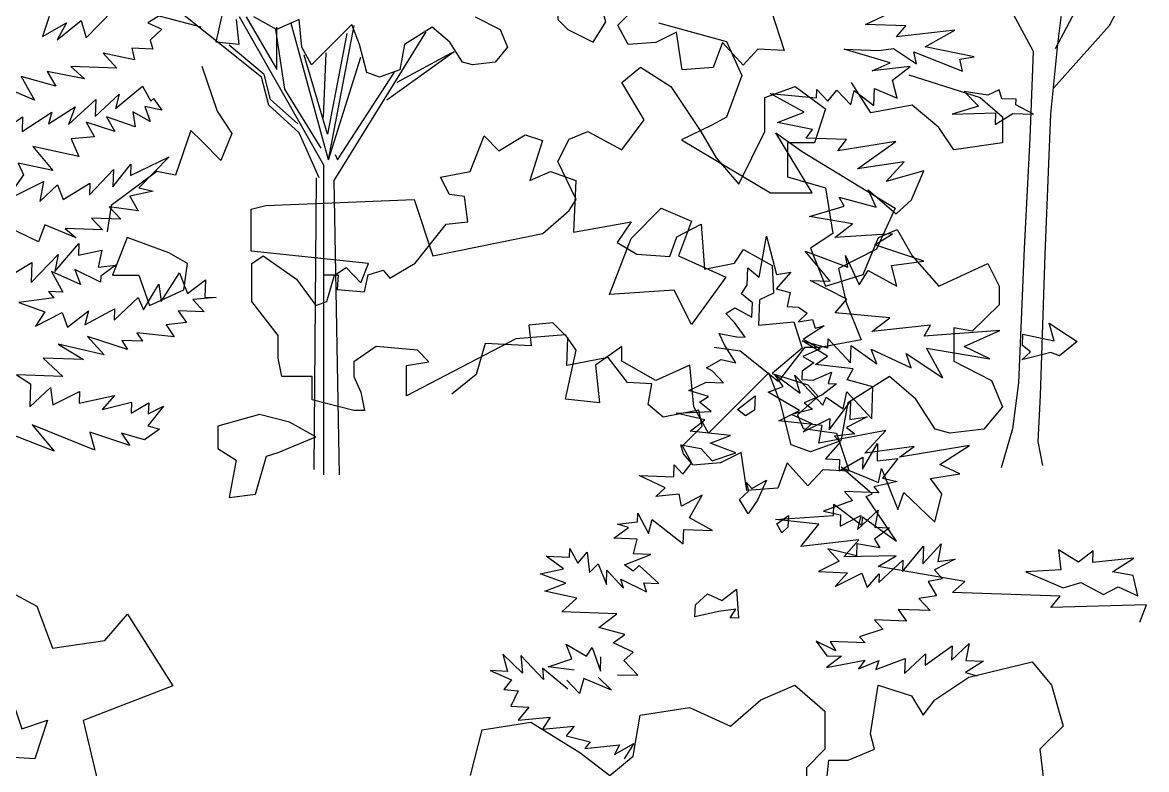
# Model space of a CAD drawing. Header units: inches. Extents: x 11.9 to 85.3, y 21.1 to 37.4.
# Drawn here: x 55.8374 to 56.3009, y 22.5223 to 22.8304 of the extents above; entities that cross this region are included whole.
import ezdxf

# ---------------------------------------------------------------- set-up
doc = ezdxf.new("R2010")
doc.units = ezdxf.units.IN
doc.header["$MEASUREMENT"] = 0
doc.layers.add('CAY', color=94, linetype='Continuous')
doc.layers.add('CAY-3', color=61, linetype='Continuous')

# ---------------------------------------------------------------- blocks, each defined once
blk = doc.blocks.new('A$C76451831')
at = {"layer": 'CAY'}
for p, q in [((2471.8, 2031.9), (2478.5, 2069.3)), ((2478.5, 2069.3), (2487.7, 2034.1)), ((2460.6, 2024.6), (2461.2, 2040.4)), ((2461.2, 2040.4), (2471.8, 2031.9)), ((2500.9, 2036.3), (2487.3, 2020.9)), ((2487.7, 2034.1), (2500.9, 2036.3)), ((2455.4, 2016.6), (2460.6, 2024.6)), ((2465.5, 2008.1), (2455.4, 2016.6)), ((2487.3, 2020.9), (2500.3, 2017.8)), ((2500.3, 2017.8), (2497.6, 2004.7)), ((2441.2, 1998.5), (2449.5, 2003.7)), ((2449.5, 2003.7), (2465, 1995)), ((2465, 1995), (2465.5, 2008.1)), ((2497.6, 2004.7), (2508, 2004.3)), ((2508, 2004.3), (2515.9, 1998.6)), ((2449, 1990.1), (2441.2, 1998.5)), ((2515.9, 1998.6), (2507.5, 1990.8)), ((2507.5, 1990.8), (2520.7, 1993)), ((2520.7, 1993), (2523.1, 1984.8)), ((2459, 1976.6), (2449, 1990.1)), ((2531.4, 1987.2), (2512.4, 1974.7)), ((2523.1, 1984.8), (2531.4, 1987.2)), ((2435.1, 1980.1), (2451.3, 1976.8)), ((2440.1, 1969.1), (2435.1, 1980.1)), ((2451.3, 1976.8), (2459, 1976.6)), ((2512.4, 1974.7), (2527.9, 1966)), ((2450.4, 1952.9), (2440.1, 1969.1)), ((2527.9, 1966), (2511.8, 1958.9)), ((2423.5, 1948.4), (2437, 1956)), ((2437, 1956), (2450.4, 1952.9)), ((2522, 1953.1), (2511.3, 1945.3)), ((2511.8, 1958.9), (2522, 1953.1)), ((2428.9, 1945.4), (2423.5, 1948.4)), ((2438.9, 1934.7), (2428.9, 1945.4)), ((2511.3, 1945.3), (2511.1, 1937.6)), ((2521.5, 1937.2), (2538.1, 1944.4)), ((2538.1, 1944.4), (2535, 1934)), ((2407, 1927.6), (2423.1, 1935.2)), ((2423.1, 1935.2), (2438.9, 1934.7)), ((2511.1, 1937.6), (2521.5, 1937.2)), ((2542.7, 1933.8), (2529.2, 1923.4)), ((2535, 1934), (2542.7, 1933.8)), ((2425.3, 1922), (2407, 1927.6)), ((2417, 1916.8), (2425.3, 1922)), ((2529.2, 1923.4), (2513.1, 1916.2)), ((2427.6, 1908.3), (2417, 1916.8)), ((2520.6, 1910.5), (2501.8, 1905.7)), ((2513.1, 1916.2), (2520.6, 1910.5)), ((2536.2, 1891.4), (2555.7, 1917.4)), ((2555.7, 1917.4), (2555.1, 1901.1)), ((2395.4, 1906.7), (2427.6, 1908.3)), ((2421.9, 1900.8), (2395.4, 1906.7)), ((2408.4, 1890.4), (2421.9, 1900.8)), ((2501.8, 1905.7), (2520.1, 1897.4)), ((2512.1, 1889.5), (2536.6, 1901.8)), ((2536.6, 1901.8), (2536.2, 1891.4)), ((2571.1, 1903.3), (2552.1, 1893.5)), ((2555.1, 1901.1), (2571.1, 1903.3)), ((2445.4, 1886.4), (2408.4, 1890.4)), ((2520.1, 1897.4), (2512.1, 1889.5)), ((2552.1, 1893.5), (2559.6, 1887.8)), ((2426.6, 1879.3), (2445.4, 1886.4)), ((2450.3, 1870.4), (2426.6, 1879.3)), ((2546.2, 1880.1), (2532.6, 1864.8)), ((2559.6, 1887.8), (2541, 1885.8)), ((2541, 1885.8), (2546.2, 1880.1)), ((2402.2, 1869.3), (2399.8, 1877.6)), ((2399.8, 1877.6), (2418.2, 1874.2)), ((2409.6, 1860.9), (2402.2, 1869.3)), ((2418.2, 1874.2), (2428.7, 1862.9)), ((2428.7, 1862.9), (2450.3, 1870.4)), ((2566.7, 1855.4), (2580.6, 1878.9)), ((2580.6, 1878.9), (2580.1, 1863.1)), ((2393.3, 1848.3), (2393.7, 1859.2)), ((2393.7, 1859.2), (2401.6, 1850.7)), ((2401.6, 1850.7), (2409.6, 1860.9)), ((2532.6, 1864.8), (2545.7, 1864.3)), ((2545.3, 1853.9), (2567, 1866.3)), ((2545.7, 1864.3), (2545.3, 1853.9)), ((2567, 1866.3), (2566.7, 1855.4)), ((2580.1, 1863.1), (2599.2, 1865.2)), ((2599.2, 1865.2), (2585, 1847.1)), ((2361.6, 1849.4), (2393.3, 1848.3)), ((2385.3, 1838.2), (2361.6, 1849.4)), ((2376.8, 1830.3), (2385.3, 1838.2)), ((2598.4, 1843.9), (2577, 1839.2)), ((2577, 1839.2), (2581.8, 1833.6)), ((2585, 1847.1), (2598.4, 1843.9)), ((2398.2, 1832.3), (2376.8, 1830.3)), ((2400.5, 1821.3), (2398.2, 1832.3)), ((2419.5, 1831.5), (2400.5, 1821.3)), ((2407.9, 1810.6), (2419.5, 1831.5)), ((2581.8, 1833.6), (2550.1, 1834.7)), ((2550.1, 1834.7), (2557.5, 1826.7)), ((2557.5, 1826.7), (2530.9, 1816.8)), ((2562, 1799.8), (2581.2, 1817.7)), ((2581.2, 1817.7), (2577.9, 1802)), ((2360.1, 1806.9), (2360.4, 1815)), ((2360.4, 1815), (2370.2, 1796.1)), ((2370.2, 1796.1), (2373.4, 1809.1)), ((2373.4, 1809.1), (2402, 1786.8)), ((2428.8, 1799), (2407.9, 1810.6)), ((2530.9, 1816.8), (2546.6, 1813.5)), ((2546.6, 1813.5), (2546.3, 1803.1)), ((2546.3, 1803.1), (2565.2, 1812.8)), ((2565.2, 1812.8), (2562, 1799.8)), ((2338.3, 1791.8), (2351.8, 1801.7)), ((2341.5, 1804.8), (2360.1, 1806.9)), ((2351.8, 1801.7), (2341.5, 1804.8)), ((2402, 1786.8), (2402.5, 1799.9)), ((2402.5, 1799.9), (2428.8, 1799)), ((2591.5, 1801.5), (2577.6, 1791.1)), ((2577.9, 1802), (2591.5, 1801.5)), ((2359.6, 1791), (2338.3, 1791.8)), ((2356.4, 1777.5), (2359.6, 1791)), ((2561.5, 1786.7), (2561.2, 1775.8)), ((2582.7, 1783.2), (2561.5, 1786.7)), ((2577.6, 1791.1), (2582.7, 1783.2)), ((2622.1, 1768.2), (2639, 1786.7)), ((2639, 1786.7), (2635.8, 1770.5)), ((2297.4, 1774.6), (2297.7, 1782.3)), ((2297.7, 1782.3), (2305.3, 1768.9)), ((2305.3, 1768.9), (2313.9, 1779)), ((2313.9, 1779), (2315.9, 1760.3)), ((2347.9, 1767.4), (2372.2, 1777)), ((2372.2, 1777), (2356.4, 1777.5)), ((2561.2, 1775.8), (2534.7, 1782.2)), ((2534.7, 1782.2), (2545.1, 1770.9)), ((2603.3, 1761.2), (2622.6, 1784.5)), ((2622.6, 1784.5), (2622.1, 1768.2)), ((2292, 1763.9), (2276.1, 1775.3)), ((2276.1, 1775.3), (2297.4, 1774.6)), ((2315.9, 1760.3), (2323.9, 1768.2)), ((2323.9, 1768.2), (2331.4, 1749.4)), ((2355.9, 1761.7), (2347.9, 1767.4)), ((2361.5, 1766.9), (2355.9, 1761.7)), ((2379.5, 1750.4), (2361.5, 1766.9)), ((2545.1, 1770.9), (2526.2, 1761.2)), ((2581.6, 1751.1), (2603.6, 1771.6)), ((2603.6, 1771.6), (2603.3, 1761.2)), ((2651.7, 1772.6), (2632.8, 1762.9)), ((2635.8, 1770.5), (2651.7, 1772.6)), ((2270.6, 1759.2), (2292, 1763.9)), ((2294.3, 1750.7), (2270.6, 1759.2)), ((2331.4, 1749.4), (2331.9, 1762.5)), ((2331.9, 1762.5), (2347.1, 1746.1)), ((2526.2, 1761.2), (2552.9, 1760.2)), ((2552.9, 1760.2), (2541.6, 1747.5)), ((2541.6, 1747.5), (2566, 1759.8)), ((2566, 1759.8), (2571, 1746.5)), ((2571, 1746.5), (2581.9, 1759.2)), ((2581.9, 1759.2), (2581.6, 1751.1)), ((2632.8, 1762.9), (2640.2, 1754.5)), ((1777.1, 1746.4), (1808.3, 1729.3)), ((2275, 1743.2), (2294.3, 1750.7)), ((2347.1, 1746.1), (2344.7, 1754.4)), ((2344.7, 1754.4), (2368.3, 1742.7)), ((2365.9, 1750.9), (2379.5, 1750.4)), ((2368.3, 1742.7), (2365.9, 1750.9)), ((2640.2, 1754.5), (2627, 1752.2)), ((2627, 1752.2), (2634.6, 1738.8)), ((2304.2, 1736.7), (2275, 1743.2)), ((2290.6, 1724.1), (2304.2, 1736.7)), ((2634.6, 1738.8), (2618.3, 1736.6)), ((2618.3, 1736.6), (2628.7, 1725.4)), ((1808.3, 1729.3), (1822.5, 1690.9)), ((2628.7, 1725.4), (2599.3, 1726.4)), ((2599.3, 1726.4), (2607.1, 1715.7)), ((1870.8, 1698), (1891.4, 1722.2)), ((1891.4, 1722.2), (1933.3, 1656.1)), ((2340.9, 1722.3), (2290.6, 1724.1)), ((2324.6, 1709.7), (2340.9, 1722.3)), ((2577.7, 1716.8), (2585.5, 1708.3)), ((2607.1, 1715.7), (2577.7, 1716.8)), ((2348.4, 1703.5), (2324.6, 1709.7)), ((2585.5, 1708.3), (2564, 1701.4)), ((1822.5, 1690.9), (1870.8, 1698)), ((2294.6, 1694.5), (2313.2, 1683.4)), ((2299.6, 1681.1), (2294.6, 1694.5)), ((2337.7, 1695.7), (2348.4, 1703.5)), ((2356, 1687.3), (2337.7, 1695.7)), ((2524, 1697.3), (2533.9, 1683.8)), ((2542.3, 1688.5), (2524, 1697.3)), ((2569.2, 1695.7), (2537.1, 1696.9)), ((2537.1, 1696.9), (2542.3, 1688.5)), ((2564, 1701.4), (2569.2, 1695.7)), ((2648.4, 1679.8), (2664.8, 1695.1)), ((2664.8, 1695.1), (2661.6, 1679.4)), ((2236.3, 1685.2), (2240.6, 1669.3)), ((2254.4, 1667.9), (2236.3, 1685.2)), ((2252.8, 1684.1), (2254.4, 1667.9)), ((2273.6, 1662), (2252.8, 1684.1)), ((2313.2, 1683.4), (2318.5, 1691.4)), ((2318.5, 1691.4), (2325.9, 1669.8)), ((2347.5, 1679.5), (2356, 1687.3)), ((2547.5, 1683.4), (2533.6, 1673)), ((2533.9, 1683.8), (2547.5, 1683.4)), ((2605.4, 1667.7), (2624.6, 1685.6)), ((2624.3, 1675.2), (2648.9, 1693)), ((2624.6, 1685.6), (2624.3, 1675.2)), ((2648.9, 1693), (2648.4, 1679.8)), ((2278, 1673.7), (2299.6, 1681.1)), ((2301.9, 1670.6), (2278, 1673.7)), ((2325.9, 1669.8), (2326.4, 1682.9)), ((2360.2, 1665.9), (2347.5, 1679.5)), ((2533.6, 1673), (2568.7, 1679.9)), ((2568.7, 1679.9), (2563, 1671.9)), ((2563, 1671.9), (2581.8, 1679.4)), ((2578.8, 1671.4), (2605.9, 1681.3)), ((2581.8, 1679.4), (2578.8, 1671.4)), ((2605.9, 1681.3), (2605.4, 1667.7)), ((2677.9, 1678.8), (2661.2, 1668.5)), ((2661.6, 1679.4), (2677.9, 1678.8)), ((2664.3, 1664.1), (2722.6, 1678.3)), ((2722.6, 1678.3), (2740.3, 1657)), ((2224.6, 1670.4), (2244.1, 1661.9)), ((2240.6, 1669.3), (2224.6, 1670.4)), ((2272.6, 1672.4), (2273.6, 1662)), ((2295.9, 1653.3), (2272.6, 1672.4)), ((2310.8, 1662.9), (2306.7, 1649.3)), ((2336, 1652.2), (2310.8, 1662.9)), ((2323.9, 1664.2), (2336, 1652.2)), ((2341.7, 1666.5), (2360.2, 1665.9)), ((2633, 1643.5), (2664.3, 1664.1)), ((2661.2, 1668.5), (2672, 1665.4)), ((1933.3, 1656.1), (1850.8, 1624.3)), ((2244.1, 1661.9), (2237.2, 1653)), ((2237.2, 1653), (2250.5, 1651.6)), ((2306.7, 1649.3), (2295.1, 1661.4)), ((2473.2, 1643.5), (2504.5, 1657)), ((2504.5, 1657), (2532.2, 1632.9)), ((2574, 1612.2), (2581.1, 1657)), ((2581.1, 1657), (2611.8, 1647)), ((2740.3, 1657), (2750.9, 1619.3)), ((2250.5, 1651.6), (2243.7, 1637.7)), ((2445.5, 1619.3), (2473.2, 1643.5)), ((2611.8, 1647), (2622.4, 1629.3)), ((2622.4, 1629.3), (2633, 1643.5)), ((2243.7, 1637.7), (2260.2, 1636.6)), ((2260.2, 1636.6), (2250.4, 1624.7)), ((2362.4, 1629.3), (2407.8, 1636.4)), ((2407.8, 1636.4), (2445.5, 1619.3)), ((2532.2, 1632.9), (2532.2, 1598.1)), ((1850.8, 1624.3), (1867.9, 1552.3)), ((2217.3, 1615.8), (2262.1, 1622.8)), ((2250.4, 1624.7), (2279.7, 1627.6)), ((2262.1, 1622.8), (2306.9, 1595.1)), ((2279.7, 1627.6), (2272.6, 1616.4)), ((2355.9, 1591.6), (2362.4, 1629.3)), ((2206.7, 1573.9), (2217.3, 1615.8)), ((2272.6, 1616.4), (2301.9, 1619.3)), ((2301.9, 1619.3), (2294.6, 1610.4)), ((2577.6, 1598.1), (2574, 1612.2)), ((2750.9, 1619.3), (2729.7, 1598.1)), ((2294.6, 1610.4), (2316.5, 1604.8)), ((2316.5, 1604.8), (2311.6, 1598.8)), ((2311.6, 1598.8), (2343.6, 1601.9)), ((2339, 1593.3), (2356.7, 1603.2)), ((2343.6, 1601.9), (2339, 1593.3)), ((2356.7, 1603.2), (2347.6, 1589.1)), ((2306.9, 1595.1), (2334.7, 1573.9)), ((2334.7, 1573.9), (2355.9, 1591.6)), ((2532.2, 1598.1), (2515.1, 1580.9)), ((2553.4, 1588), (2577.6, 1598.1)), ((2729.7, 1598.1), (2733.2, 1567.4)), ((2515.1, 1580.9), (2515.1, 1549.7)), ((2532.2, 1553.2), (2535.7, 1588)), ((2535.7, 1588), (2553.4, 1588)), ((4541.2, 539.6), (4503.7, 569.7)), ((4534.5, 546.7), (4466.9, 564.4)), ((5144.7, 549.2), (5166.3, 559.3)), ((4647.3, 419.7), (4569.9, 556)), ((4575.8, 556.2), (4604.1, 507.8)), ((4651.6, 424.8), (4617.3, 549.9)), ((4651.6, 424.8), (4675, 548.1)), ((5181.8, 547.9), (5144.7, 549.2)), ((5173.3, 537.8), (5181.8, 547.9)), ((4589.9, 500.7), (4541.2, 539.6)), ((4602.9, 544.4), (4611.2, 489.7)), ((4604.1, 507.8), (4604.1, 546.7)), ((4668.2, 540.8), (4650.5, 448.4)), ((4656.8, 405.9), (4741.3, 542.4)), ((5227, 544), (5173.3, 537.8)), ((5199.7, 528.7), (5227, 544)), ((4592.3, 503.1), (4560.4, 530.2)), ((5157, 525.2), (5170.6, 527)), ((5170.6, 527), (5191.5, 513.1)), ((5244.7, 519.4), (5199.7, 528.7)), ((4650.5, 448.4), (4629.2, 520.8)), ((4646.9, 463.7), (4649.3, 523.1)), ((4651.6, 424.8), (4681.2, 519.2)), ((4705.1, 479.9), (4766.8, 524.3)), ((4714.5, 496), (4764.5, 523.1)), ((5125.3, 526.3), (5157, 525.2)), ((5167.5, 513.9), (5125.3, 526.3)), ((5189.1, 524.1), (5233.8, 506.2)), ((5191.5, 513.1), (5189.1, 524.1)), ((5231.5, 517.1), (5244.7, 519.4)), ((5233.8, 506.2), (5231.5, 517.1)), ((5150.9, 506.4), (5167.5, 513.9)), ((5185.9, 510.6), (5150.9, 506.4)), ((5169.6, 498), (5185.9, 510.6)), ((4596.6, 475.1), (4589.9, 500.7)), ((4598.2, 480.3), (4592.3, 503.1)), ((4659.9, 424.8), (4712.2, 505.4)), ((5174, 481.5), (5169.6, 498)), ((4611.2, 489.7), (4644.6, 435.4)), ((5057.3, 485.6), (5099.7, 481.8)), ((5088.4, 468.6), (5057.3, 485.6)), ((5099.7, 481.8), (5100, 489.5)), ((5100, 489.5), (5110.1, 478.8)), ((5110.1, 478.8), (5118.6, 488.9)), ((5118.6, 488.9), (5131.2, 475.3)), ((5131.2, 475.3), (5134.4, 488.3)), ((5134.4, 488.3), (5152.5, 474.6)), ((5152.5, 474.6), (5153.1, 490.4)), ((5153.1, 490.4), (5174, 481.5)), ((4624.5, 449.6), (4596.6, 475.1)), ((4623.3, 457.8), (4598.2, 480.3)), ((5064.1, 459.1), (5088.4, 468.6)), ((5096, 452.5), (5064.1, 459.1)), ((4643, 408.3), (4624.5, 449.6)), ((5062.5, 449.6), (5086.7, 432.5)), ((5090.3, 444.6), (5096, 452.5)), ((5127.4, 443.3), (5090.3, 444.6)), ((5119.3, 433.1), (5127.4, 443.3)), ((5172.7, 441.7), (5119.3, 433.1)), ((5137.3, 416.6), (5172.7, 441.7)), ((4657.5, 429.5), (4659.9, 424.8)), ((4647.3, 135.4), (4647.3, 419.7)), ((5180.2, 422.8), (5137.3, 416.6)), ((5163.7, 404.8), (5180.2, 422.8)), ((5198.4, 414.5), (5163.7, 404.8)), ((5187.1, 388.1), (5198.4, 414.5)), ((4638.3, 140.1), (4640.6, 408.3)), ((4661.5, 135.4), (4656.8, 405.9)), ((5154.7, 381.1), (5147.1, 397.2)), ((5147.1, 397.2), (5173, 375)), ((5093.2, 372.8), (5125.3, 382.1)), ((5120.6, 390.5), (5154.7, 381.1)), ((5125.3, 382.1), (5120.6, 390.5)), ((5173, 375), (5187.1, 388.1)), ((5132.9, 366), (5093.2, 372.8)), ((5171.9, 380.3), (5154.8, 342.6)), ((5116.6, 353.4), (5132.9, 366)), ((5169.7, 356.6), (5116.6, 353.4)), ((5153.5, 346.7), (5169.7, 356.6)), ((5112.4, 313.2), (5089.4, 340.8)), ((5089.4, 340.8), (5128.7, 326.2)), ((5154.8, 342.6), (5120.1, 324.9)), ((5198.3, 331.5), (5153.5, 346.7)), ((5126.4, 336.8), (5139.1, 310)), ((5128.7, 326.2), (5126.4, 336.8)), ((5168.7, 327.6), (5198.3, 331.5)), ((5120.1, 324.9), (5127.1, 293.6)), ((5139.1, 310), (5147.2, 322.9)), ((5147.2, 322.9), (5173.5, 308.8)), ((5173.5, 308.8), (5168.7, 327.6)), ((5093.9, 313.9), (5112.4, 313.2)), ((5127.7, 296.8), (5093.9, 313.9)), ((5116.8, 284), (5127.7, 296.8)), ((5127.1, 293.6), (5140.7, 259.4)), ((5167, 279.6), (5116.8, 284)), ((5150.7, 267), (5167, 279.6)), ((5204.4, 272.8), (5150.7, 267)), ((5198.6, 262.6), (5204.4, 272.8)), ((5110, 244.4), (5086.5, 258.4)), ((5086.5, 258.4), (5110.3, 252.1)), ((5140.7, 259.4), (5103, 252.3)), ((5110.3, 252.1), (5110.6, 260.2)), ((5110.6, 260.2), (5131.1, 238.2)), ((5268.1, 267.9), (5198.6, 262.6)), ((5235.4, 253.2), (5268.1, 267.9)), ((5029.8, 248.8), (5005.7, 252.3)), ((5064.6, 221), (5029.8, 248.8)), ((5088.8, 252.3), (5064.6, 221)), ((5103, 252.3), (5088.8, 252.3)), ((5131.1, 238.2), (5131.7, 254.1)), ((5131.7, 254.1), (5155.1, 237.4)), ((5155.1, 237.4), (5150.1, 250.7)), ((5150.1, 250.7), (5186.7, 233.6)), ((5200.9, 251.6), (5259, 241.9)), ((5215.8, 224.4), (5200.9, 251.6)), ((5259, 241.9), (5235.4, 253.2)), ((5098.9, 236.6), (5110, 244.4)), ((5186.7, 233.6), (5182.2, 246.9)), ((5182.2, 246.9), (5215.8, 224.4)), ((5069.2, 216.4), (5061.4, 227.5)), ((5061.4, 227.5), (5084.8, 210.4)), ((5133.6, 232.7), (5098.9, 236.6)), ((5127.8, 222.5), (5133.6, 232.7)), ((5080, 226.9), (5105.7, 199.2)), ((5084.8, 210.4), (5080, 226.9)), ((5151.6, 216.2), (5127.8, 222.5)), ((5055.4, 211.4), (5069.2, 216.4)), ((5084.3, 194.5), (5055.4, 211.4)), ((5105.7, 199.2), (5108.7, 206.8)), ((5108.7, 206.8), (5124.2, 195.8)), ((5124.2, 195.8), (5127.5, 211.6)), ((5127.5, 211.6), (5150.6, 186.8)), ((5150.6, 186.8), (5151.6, 216.2)), ((5065.3, 184.8), (5084.3, 194.5)), ((5105.1, 180.6), (5065.3, 184.8)), ((5101.8, 164.4), (5105.1, 180.6)), ((5163.4, 175.9), (5101.8, 164.4)), ((5144.1, 155.3), (5163.4, 175.9)), ((5189.6, 161.4), (5144.1, 155.3)), ((5240.4, 162.3), (5176.1, 151.4)), ((5176.1, 151.4), (5189.6, 161.4)), ((5213, 144.7), (5240.4, 162.3)), ((5231.3, 136.3), (5213, 144.7)), ((5150.9, 117.8), (5122.3, 142.4)), ((5122.3, 142.4), (5156.7, 128.1)), ((5156.7, 128.1), (5159.4, 141.1)), ((5159.4, 141.1), (5174.4, 103.4)), ((5204.4, 131.8), (5231.3, 136.3)), ((5214.8, 117.9), (5204.4, 131.8)), ((5145.4, 115.3), (5150.9, 117.8)), ((5173.4, 74.4), (5145.4, 115.3)), ((5174.4, 103.4), (5180, 119.1)), ((5180, 119.1), (5208.5, 91.8)), ((5208.5, 91.8), (5214.8, 117.9)), ((5115.3, 97.8), (5115.7, 108.2)), ((5115.7, 108.2), (5141.7, 88.7)), ((5062.2, 94.2), (5115.3, 97.8)), ((5101.9, 90.1), (5062.2, 94.2)), ((5141.7, 88.7), (5142, 96.8)), ((5142, 96.8), (5173.4, 74.4)), ((5085.3, 69.4), (5101.9, 90.1)), ((5138.6, 75.7), (5085.3, 69.4)), ((5124.9, 59.8), (5138.6, 75.7)), ((5172.9, 60.9), (5124.9, 59.8)), ((5156.3, 51), (5172.9, 60.9)), ((5236, 37.4), (5156.3, 51)), ((5224.8, 27.3), (5236, 37.4)), ((5323.5, 23.9), (5224.8, 27.3)), ((5314.9, 13.3), (5323.5, 23.9)), ((5402.9, 15.7), (5314.9, 13.3)), ((5396.9, 0), (5402.9, 15.7))]:
    blk.add_line(p, q, dxfattribs=at)
for points in [[(2451.7, 1910.2), (2468, 1922.8), (2467.5, 1909.6), (2459.2, 1904.5)], [(2453.8, 1827.6), (2462.2, 1835.5), (2459.8, 1843.3), (2465, 1837.6), (2478.4, 1845.3), (2470.1, 1827), (2461.5, 1814.2)], [(2452.7, 1718.4), (2445, 1718.7), (2450.2, 1726.6), (2434.3, 1724.5), (2412.8, 1719.8), (2413.2, 1730.7), (2424.4, 1740.7), (2437.4, 1734.8), (2450.9, 1745.2)], [(1750.8, 1676.2), (1766.7, 1684.2), (1766.7, 1652.5), (1782.5, 1652.5), (1794.4, 1616.8), (1818.1, 1624.8), (1806.3, 1589.1), (1742.9, 1593.1), (1731.1, 1581.2), (1719.2, 1640.6), (1731.1, 1640.6)], [(4892.2, 660), (4885.5, 671.4), (4869.4, 671.4), (4869.4, 643.8), (4852.9, 632), (4836.8, 636.8), (4843.9, 609.2), (4871.4, 606.9), (4880.8, 586), (4862.3, 574.6), (4862.3, 553.8), (4871.4, 544.4), (4894.6, 533), (4906.4, 551.4), (4899.3, 576.6), (4931.5, 583.7), (4945.3, 597.4), (4922.5, 613.6), (4915.4, 636.8), (4889.8, 630.1)], [(5270.1, 480.9), (5267.7, 489.1), (5257.1, 484.1), (5235.4, 487.5), (5248.5, 473.9), (5224.3, 466.6), (5264.2, 467.9), (5263.8, 457.1), (5280, 467.4), (5299.1, 466.7), (5283, 475.4), (5283.2, 480.4)], [(5288.9, 254), (5289.3, 264.4), (5318.1, 258.4), (5313.6, 274.5), (5339.3, 257.7), (5323, 244.7), (5315, 247.7), (5288.4, 240.9), (5296.4, 248.3)], [(5395.1, 24.1), (5390.7, 42.8), (5371.8, 46.2), (5391.3, 58.7), (5353.5, 54.6), (5353.9, 65.4), (5340.4, 55), (5322.2, 66.5), (5324.3, 47.9), (5292.1, 46.3), (5326.4, 31.5), (5342.5, 36.4), (5363.4, 25.2), (5376.8, 32.4)]]:
    blk.add_lwpolyline(points, close=True, dxfattribs=at)
for points in [[(2492.6, 1796.8), (2487.9, 1805.1), (2498.6, 1812.9), (2498.2, 1802), (2492.6, 1796.8)], [(4395, 556.6), (4388.9, 538.2), (4410.7, 550.6), (4402.4, 535), (4424.3, 552.8), (4428.8, 536.8), (4453.7, 562.3)], [(4510, 565.7), (4485.4, 550.7), (4498.4, 544.8), (4487.6, 534.8), (4490, 526.5), (4471, 527.2), (4473.4, 516.7), (4444.6, 522.7), (4457.2, 509.1), (4414.7, 510.6), (4427.4, 499.2), (4393.2, 505.9), (4400.9, 492.5), (4369.1, 501.3), (4381.4, 479.5), (4339.5, 497.3)], [(4348.7, 449), (4370.5, 464.1), (4370, 450.9), (4397.4, 468.6), (4394.3, 457.8), (4418.8, 473.3), (4412.8, 457.1), (4437.7, 480.3), (4437.1, 464.5), (4459.1, 485), (4455.9, 472), (4480.7, 492.4), (4488.3, 478.5), (4490.7, 481.2), (4498.5, 470.5), (4482.7, 473.7), (4487.7, 460), (4471.7, 468.7), (4473.9, 455), (4447.5, 464.1), (4455.2, 450.7), (4428.8, 459.3), (4436.5, 445.9), (4415.1, 443.9), (4422.2, 427.8), (4380, 437), (4398.2, 415), (4366.3, 421.6), (4371.3, 411), (4354.7, 387.5), (4389.7, 404.9), (4386.3, 386.4), (4402.7, 401.7), (4407.7, 388.4), (4432.3, 403.4), (4431.9, 392.6), (4454, 415.8), (4453.4, 400), (4470, 420.7), (4469.7, 410.3), (4505.2, 427.6), (4477.4, 399.1), (4490.4, 396), (4469, 391.3), (4476.7, 377.8), (4450.1, 381.5), (4460.6, 370.2), (4433.8, 371.2), (4443.9, 360.4), (4409.5, 361.6), (4419.6, 353.1), (4391, 365), (4385, 349.3), (4356.1, 363.5)], [(4362.7, 320.6), (4379, 330.5), (4378.3, 311.9), (4403.2, 337.8), (4400, 322), (4422.2, 348), (4421.8, 337.1), (4443.2, 341.8), (4440, 326.1), (4456.3, 327.8), (4442.4, 317.8), (4442.2, 312.4), (4418.6, 324.1), (4423.6, 310.3), (4397.2, 322.1), (4407.5, 303.2), (4394.3, 303.7), (4399.1, 298), (4367.2, 293.7), (4391, 285.2), (4382.3, 271.9), (4406.8, 284.6), (4411.8, 270.9), (4430.9, 286.1), (4427.7, 273), (4455, 287.9), (4454.6, 277.5), (4476.6, 298.1), (4481.7, 287), (4495.6, 310.5), (4497.8, 294.6), (4514.6, 320.8), (4522.1, 301.9), (4538.4, 314.5), (4537.8, 298.6), (4548.2, 298.3), (4526.8, 296.3), (4537.3, 285.1), (4513.3, 285.9), (4521.1, 275.2), (4502.5, 273.1), (4509.8, 262), (4475.5, 265.9), (4480.6, 258), (4461.6, 258.7), (4466.8, 250.4), (4430.1, 262.5), (4445.3, 245.7), (4403.1, 255.3), (4426.6, 241.3), (4389.5, 242.6), (4407.5, 225.7), (4364.9, 227.2), (4377.8, 219), (4377, 197.7), (4396.2, 215.6), (4398.4, 199.7), (4422.9, 212), (4422.5, 201.1), (4454.9, 208.2), (4443.6, 195.4), (4470.5, 202.2), (4470.2, 191.8), (4486.4, 201.6), (4486, 191.2), (4499.9, 198.4), (4485.6, 180.3), (4496.4, 177.2), (4482.5, 167.3), (4461.4, 173.5), (4469.1, 162.3), (4432.4, 174.5), (4436.8, 158), (4379.2, 181.3), (4399.6, 157), (4354.9, 174.5)], [(4786.1, 556.2), (4809.3, 544.4), (4816, 528.2), (4804.6, 514.5), (4783.7, 512.1), (4774.7, 514.5), (4762.9, 533), (4746.8, 546.7), (4721.2, 530.6), (4716.9, 507.4), (4698.4, 500.7), (4686.6, 505), (4679.9, 530.6), (4672.9, 549.1), (4656.8, 533), (4635.9, 512.1), (4626.9, 528.2), (4624.5, 553.8), (4603.7, 544.4), (4582.9, 556.2)], [(4566.7, 553.8), (4569.1, 530.6), (4548.3, 533), (4554.9, 562.8)], [(774.7, 655.4), (791.5, 634.3), (850.6, 524.6), (847.4, 444.5), (842.2, 343.2), (836.9, 219.8), (831.6, 177.6), (821.1, 141.8)], [(888.6, 656.4), (872.7, 530.9), (866.4, 466.6), (861.1, 337.9), (856.9, 208.2), (854.8, 166), (859, 143.9)], [(914.9, 644.8), (899.1, 580.5), (870.6, 526.7)], [(948.7, 602.7), (920.2, 547.8), (869.6, 490.9)]]:
    blk.add_lwpolyline(points, dxfattribs=at)
at = {"layer": 'CAY-3'}
for p, q in [((4954.6, 550.5), (5017.1, 533.4)), ((5017.1, 533.4), (5031.3, 502.1)), ((86.7, 510.8), (100.8, 469.5)), ((472.7, 495.7), (489.8, 509.9)), ((489.8, 509.9), (517.5, 492.2)), ((493.3, 461.5), (472.7, 495.7)), ((701.4, 468), (683.7, 495.7)), ((736.2, 502.8), (801.7, 482.1)), ((5031.3, 502.1), (5017.1, 463.8)), ((517.5, 492.2), (545.2, 450.9)), ((604.1, 482.1), (631.9, 492.2)), ((631.9, 492.2), (659.6, 471.5)), ((604.1, 450.9), (604.1, 482.1)), ((739.2, 475.1), (701.4, 468)), ((763.9, 454.4), (739.2, 475.1)), ((801.7, 482.1), (822.3, 464.4)), ((100.8, 469.5), (114.4, 448.9)), ((659.6, 471.5), (649.5, 440.3)), ((472.7, 433.8), (493.3, 461.5)), ((777.5, 433.8), (763.9, 454.4)), ((822.3, 464.4), (822.3, 440.3)), ((5003.6, 456.7), (4975.9, 443.1)), ((5017.1, 463.8), (5003.6, 456.7)), ((76.8, 451.7), (62.5, 410.5)), ((86.7, 441.8), (76.8, 451.7)), ((114.4, 448.9), (104.4, 424.1)), ((424.3, 443.8), (441.4, 450.9)), ((441.4, 450.9), (472.7, 433.8)), ((545.2, 450.9), (559.3, 426.7)), ((580, 402.5), (604.1, 450.9)), ((5095.9, 394.5), (5062.5, 449.6)), ((104.4, 424.1), (86.7, 441.8)), ((413.7, 423.2), (424.3, 443.8)), ((624.8, 440.3), (624.8, 409)), ((649.5, 440.3), (624.8, 440.3)), ((822.3, 440.3), (777.5, 433.8)), ((4975.9, 443.1), (5057.6, 394.5)), ((559.3, 426.7), (580, 402.5)), ((5086.7, 432.5), (5171.9, 380.3)), ((45.4, 414.1), (3.5, 382.8)), ((62.5, 410.5), (45.4, 414.1)), ((430.8, 388.4), (413.7, 423.2)), ((624.8, 409), (659.6, 399)), ((659.6, 399), (666.6, 357.1)), ((5057.6, 394.5), (5095.9, 394.5)), ((3.5, 382.8), (0, 358.6)), ((132.1, 379.3), (145.6, 382.8)), ((145.6, 382.8), (281.8, 388.3)), ((281.8, 388.3), (298.9, 336.4)), ((424.3, 378.3), (430.8, 388.4)), ((132.1, 340.9), (132.1, 379.3)), ((400.1, 357.1), (424.3, 378.3)), ((298.9, 336.4), (400.1, 357.1)), ((666.6, 357.1), (646, 343.5)), ((694.4, 319.3), (708.5, 353.5)), ((708.5, 353.5), (725.6, 360.6)), ((725.6, 360.6), (739.2, 336.4)), ((240, 329.4), (132.1, 340.9)), ((646, 343.5), (659.6, 308.7)), ((132.7, 329.4), (143.3, 336.4)), ((143.3, 336.4), (173.9, 315.2)), ((739.2, 336.4), (763.9, 308.7)), ((132.7, 294.5), (132.7, 329.4)), ((208.7, 318.7), (219.3, 325.8)), ((219.3, 325.8), (232.9, 311.7)), ((232.9, 311.7), (240, 329.4)), ((763.9, 308.7), (808.7, 329.4)), ((808.7, 329.4), (819.4, 308.7)), ((173.9, 315.2), (191.6, 291)), ((201.6, 294.5), (208.7, 318.7)), ((659.6, 308.7), (694.4, 319.3)), ((819.4, 308.7), (819.4, 291.6)), ((156.8, 263.3), (132.7, 294.5)), ((191.6, 291), (201.6, 294.5)), ((819.4, 291.6), (794.6, 267.4)), ((794.6, 267.4), (777.5, 270.4)), ((777.5, 270.4), (777.5, 239.7)), ((156.8, 242.6), (156.8, 263.3)), ((375.4, 260.4), (274.7, 207.8)), ((420.8, 263.9), (375.4, 260.4)), ((430.8, 249.7), (420.8, 263.9)), ((247, 253.3), (226.4, 239.1)), ((284.8, 249.7), (247, 253.3)), ((295.4, 239.1), (284.8, 249.7)), ((420.8, 204.9), (430.8, 249.7)), ((472.7, 253.3), (448.5, 236.2)), ((472.7, 239.7), (472.7, 253.3)), ((160.4, 225.5), (156.8, 242.6)), ((226.4, 239.1), (226.4, 225.5)), ((274.7, 235.6), (295.4, 239.1)), ((503.9, 222), (472.7, 239.7)), ((777.5, 239.7), (812.3, 222)), ((274.7, 207.8), (274.7, 235.6)), ((448.5, 236.2), (452, 201.4)), ((535.2, 236.2), (503.9, 222)), ((538.7, 197.8), (535.2, 236.2)), ((607.7, 229.1), (583.5, 204.9)), ((618.3, 201.4), (607.7, 229.1)), ((188.1, 225.5), (160.4, 225.5)), ((188.1, 204.3), (188.1, 225.5)), ((226.4, 225.5), (232.9, 211.4)), ((718.5, 225.5), (680.2, 201.4)), ((742.7, 204.9), (718.5, 225.5)), ((812.3, 222), (822.3, 197.8)), ((232.9, 211.4), (236.4, 194.3)), ((226.4, 194.3), (188.1, 204.3)), ((452, 201.4), (420.8, 204.9)), ((552.3, 173.6), (538.7, 197.8)), ((583.5, 204.9), (552.3, 173.6)), ((628.3, 163), (618.3, 201.4)), ((680.2, 201.4), (673.7, 166.6)), ((760.4, 177.2), (742.7, 204.9)), ((822.3, 197.8), (805.2, 177.2)), ((236.4, 194.3), (226.4, 194.3)), ((774, 173.6), (760.4, 177.2)), ((805.2, 177.2), (774, 173.6)), ((673.7, 166.6), (646, 156.5)), ((646, 156.5), (628.3, 163))]:
    blk.add_line(p, q, dxfattribs=at)
for points in [[(610.3, 560.1), (621.9, 525.3), (597.7, 526.3), (584, 511.6), (565, 532.7), (556.5, 509.5), (528.1, 507.4), (522.8, 542.2), (503.8, 532.7), (478.5, 530.6), (469, 548.5), (486.9, 566.4)], [(4646.7, 319.2), (4660.4, 319.2), (4659.4, 305.5), (4684.7, 303.3), (4687.9, 319.2), (4701.6, 323.4), (4707.9, 316), (4731.1, 329.7), (4759.6, 365.6), (4779.6, 367.7), (4776.4, 390.9), (4762.7, 393), (4754.3, 408.8), (4781.7, 414.1), (4794.4, 446.8), (4808.1, 433.1), (4832.3, 447.8), (4848.2, 442.6), (4836.6, 405.7), (4855.5, 414.1), (4878.8, 405.7), (4876.6, 358.2), (4929.4, 367.7), (4916.7, 348.7), (4934.6, 338.2), (4965.2, 336), (4971.6, 354), (4993.7, 365.6), (4996.9, 324.4), (5024.3, 329.7), (5032.7, 342.4), (5059.1, 327.6), (5060.2, 302.3), (5047.5, 296), (5046.4, 272.8), (5079.1, 275.9), (5086.5, 251.7), (5059.1, 228.5), (5091.8, 217.9), (5101.3, 207.4), (5082.3, 190.5), (5087.6, 177.8), (5118.2, 173.6), (5129.8, 138.8), (5105.5, 139.9), (5091.8, 125.1), (5072.8, 146.2), (5064.4, 123), (5035.9, 120.9), (5030.6, 155.7), (5011.6, 146.2), (4986.3, 144.1), (4976.8, 162), (4994.8, 179.9), (4991.6, 194.7), (4958.9, 188.4), (4945.2, 200), (4948.4, 219), (4926.2, 220), (4908.3, 243.2), (4870.3, 235.8), (4871.4, 261.2), (4857.7, 274.9), (4835.5, 272.8), (4837.6, 253.8), (4795.4, 255.9), (4787, 227.4), (4764.8, 209.5)]]:
    blk.add_lwpolyline(points, dxfattribs=at)
for points in [[(481.1, 352.5), (508.8, 380.2), (536.5, 368.3), (524.6, 336.6), (568.2, 316.8), (536.5, 273.3), (520.7, 305), (461.3, 301)], [(56.6, 339.4), (18.3, 353.5), (4.7, 318.7), (28.9, 318.7), (38.9, 291), (70.2, 305.2), (73.7, 329.4)], [(167.4, 183.7), (139.7, 190.7), (101.4, 180.1), (101.4, 159.5), (118.5, 148.9), (112, 114.6), (136.2, 117.6), (146.2, 152.4), (156.8, 155.9), (191.6, 170.1)]]:
    blk.add_lwpolyline(points, close=True, dxfattribs=at)

msp = doc.modelspace()

# ---------------------------------------------------------------- block references
at = {"layer": 'CAY', "xscale": 0.0004489089019145984, "yscale": 0.0004489089019145984, "zscale": 0.0004489089019145984}
for p in [(53.87545, 22.58311), (55.87234, 22.58311), (55.03155, 21.8133)]:
    msp.add_blockref('A$C76451831', p, dxfattribs=at)

doc.saveas('drawing.dxf')
